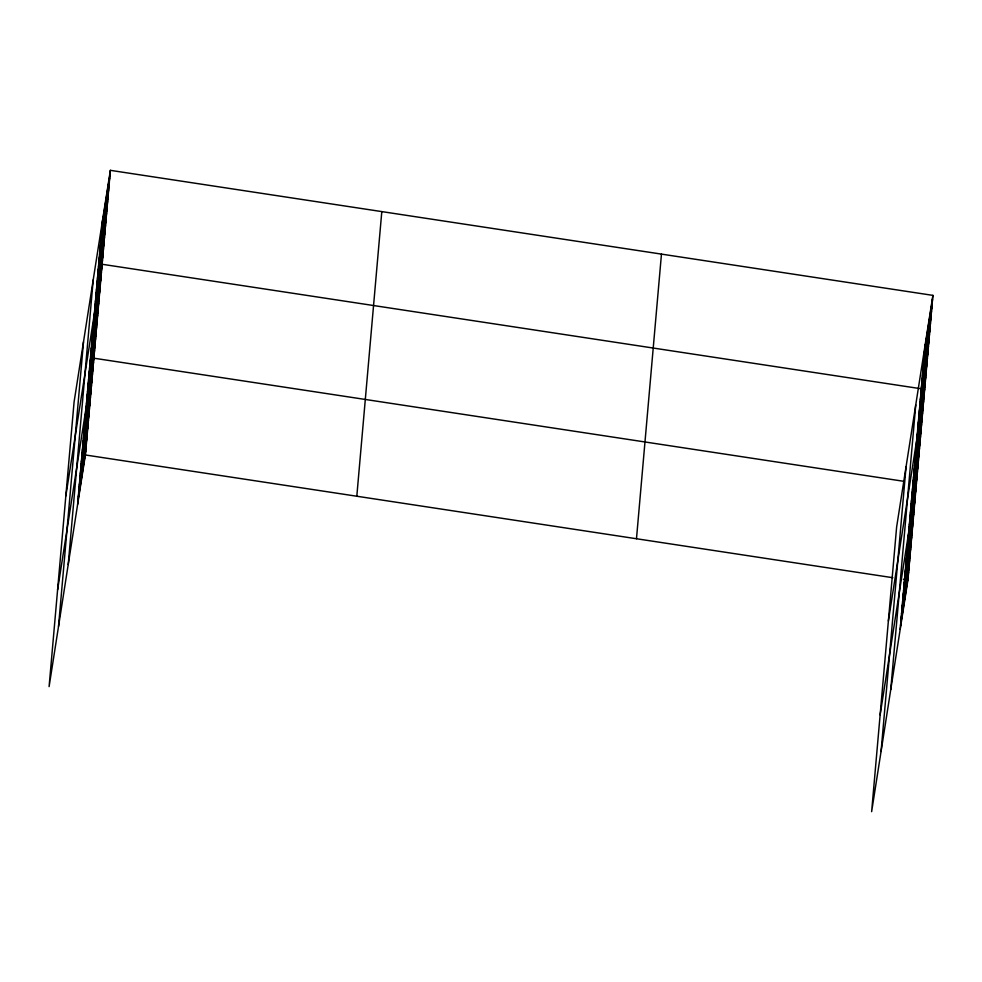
<?xml version="1.0" encoding="UTF-8"?>
<svg xmlns="http://www.w3.org/2000/svg" width="982" height="982" viewBox="0 0 982 982"><rect width="100%" height="100%" fill="white"/><g stroke="black" fill="none" stroke-linecap="round" stroke-linejoin="round"><path stroke-width="1.47" d="M58.515 626.479L83.507 341.846M68.224 564.503L93.204 279.882M77.639 504.355L102.631 219.722M110.365 170.34L74.08 402.006L49.1 686.627L85.373 454.973L110.365 170.34L932.9 295.373L907.92 579.994L871.635 811.66L896.627 527.027L932.9 295.373M356.81 496.229L381.802 211.609M636.483 538.737L661.463 254.117M881.063 751.5L906.042 466.88M890.76 689.536L915.752 404.903M900.187 629.376L925.167 344.756M102.288 223.638L110.021 174.256M101.944 227.554L109.677 178.172M101.6 231.47L109.333 182.087M101.256 235.385L108.99 186.003M100.913 239.301L108.646 189.919M100.569 243.205L108.302 193.822M100.225 247.12L107.959 197.738M99.882 251.036L107.615 201.654M99.538 254.952L107.271 205.569M99.194 258.867L106.928 209.485M98.851 262.783L106.584 213.401M98.507 266.687L106.24 217.304M98.163 270.602L105.896 221.22M97.819 274.518L105.553 225.136M97.476 278.434L105.209 229.052M97.132 282.35L104.865 232.967M96.788 286.253L104.522 236.871M96.445 290.169L104.178 240.786M96.101 294.084L103.834 244.702M95.757 298L103.491 248.618M95.414 301.916L103.147 252.534M95.07 305.832L102.803 256.449M94.726 309.735L102.459 260.353M65.843 495.922L102.116 264.268L924.651 389.302L888.379 620.955M94.039 317.567L101.772 268.184M93.695 321.482L101.428 272.1M93.351 325.398L101.085 276.016M93.008 329.314L100.741 279.931M92.664 333.217L100.397 283.835M92.32 337.133L100.054 287.751M91.977 341.049L99.71 291.666M91.633 344.964L99.366 295.582M91.289 348.88L99.022 299.498M90.945 352.796L98.679 303.413M90.602 356.699L98.335 307.317M90.258 360.615L97.991 311.233M89.914 364.531L97.648 315.148M89.571 368.446L97.304 319.064M89.227 372.362L96.96 322.98M88.883 376.278L96.617 326.896M88.54 380.181L96.273 330.799M88.196 384.097L95.929 334.715M87.852 388.013L95.585 338.63M87.508 391.928L95.242 342.546M87.165 395.844L94.898 346.462M86.821 399.76L94.554 350.378M86.477 403.663L94.211 354.281M57.594 589.851L93.867 358.197L904.348 481.389M85.802 411.458L93.536 362.076M85.459 415.325L93.192 365.942M85.115 419.191L92.848 369.809M84.783 423.07L92.517 373.688M84.44 426.937L92.173 377.554M84.096 430.803L91.829 381.421M83.765 434.682L91.498 385.3M83.421 438.549L91.154 389.167M83.077 442.416L90.81 393.033M82.746 446.294L90.479 396.912M82.402 450.161L90.135 400.779M82.058 454.028L89.792 404.645M81.715 457.907L89.448 408.524M81.383 461.773L89.117 412.391M81.04 465.64L88.773 416.258M80.696 469.519L88.429 420.136M80.364 473.385L88.098 424.003M80.021 477.264L87.754 427.882M79.677 481.131L87.41 431.749M79.346 484.998L87.079 435.615M79.002 488.876L86.735 439.494M78.658 492.743L86.391 443.361M78.327 496.61L86.06 447.227M77.983 500.489L85.716 451.106M924.823 348.671L932.556 299.289M924.479 352.575L932.213 303.205M924.136 356.491L931.869 307.108M923.792 360.406L931.525 311.024M923.448 364.322L931.182 314.94M923.105 368.238L930.838 318.855M922.761 372.153L930.494 322.771M922.417 376.057L930.15 326.675M922.073 379.973L929.807 330.59M921.73 383.888L929.463 334.506M921.386 387.804L929.119 338.422M921.042 391.72L928.776 342.337M920.699 395.636L928.432 346.253M920.355 399.539L928.088 350.157M920.011 403.455L927.745 354.072M919.668 407.37L927.401 357.988M919.324 411.286L927.057 361.904M918.98 415.202L926.713 365.82M918.636 419.118L926.37 369.735M918.293 423.021L926.026 373.639M917.949 426.937L925.682 377.554M917.605 430.853L925.339 381.47M917.262 434.768L924.995 385.386M916.574 442.6L924.308 393.217M916.231 446.503L923.964 397.121M915.887 450.419L923.62 401.037M915.543 454.335L923.276 404.952M915.199 458.25L922.933 408.868M914.856 462.166L922.589 412.784M914.512 466.082L922.245 416.699M914.168 469.985L921.902 420.603M913.825 473.901L921.558 424.519M913.481 477.817L921.214 428.434M913.137 481.732L920.871 432.35M912.794 485.648L920.527 436.266M912.462 489.564L920.183 440.182M912.118 493.467L919.852 444.085M911.775 497.383L919.508 448.001M911.431 501.299L919.164 451.916M911.087 505.214L918.821 455.832M910.744 509.13L918.477 459.748M910.4 513.046L918.133 463.664M910.056 516.949L917.789 467.567M909.713 520.865L917.446 471.483M909.369 524.781L917.102 475.398M909.025 528.697L916.758 479.314M880.13 714.884L916.415 483.23L913.395 482.763M908.338 536.479L916.071 487.097M907.994 540.346L915.727 490.963M907.663 544.224L915.396 494.842M907.319 548.091L915.052 498.709M906.975 551.958L914.708 502.575M906.644 555.837L914.377 506.454M906.3 559.703L914.033 510.321M905.956 563.57L913.69 514.187M905.625 567.449L913.358 518.066M905.281 571.315L913.014 521.933M904.938 575.194L912.671 525.812M904.594 579.061L912.327 529.679M904.262 582.927L911.996 533.545M903.919 586.806L911.652 537.424M903.575 590.673L911.308 541.291M903.244 594.54L910.977 545.157M902.9 598.419L910.633 549.036M902.556 602.285L910.289 552.903M902.225 606.152L909.958 556.769M901.881 610.031L909.614 560.648M901.537 613.897L909.271 564.515M901.206 617.764L908.939 568.382M900.862 621.643L908.596 572.26M900.519 625.509L908.252 576.127M85.373 454.973L892.834 577.711M903.391 579.306L907.92 579.994"/></g></svg>
